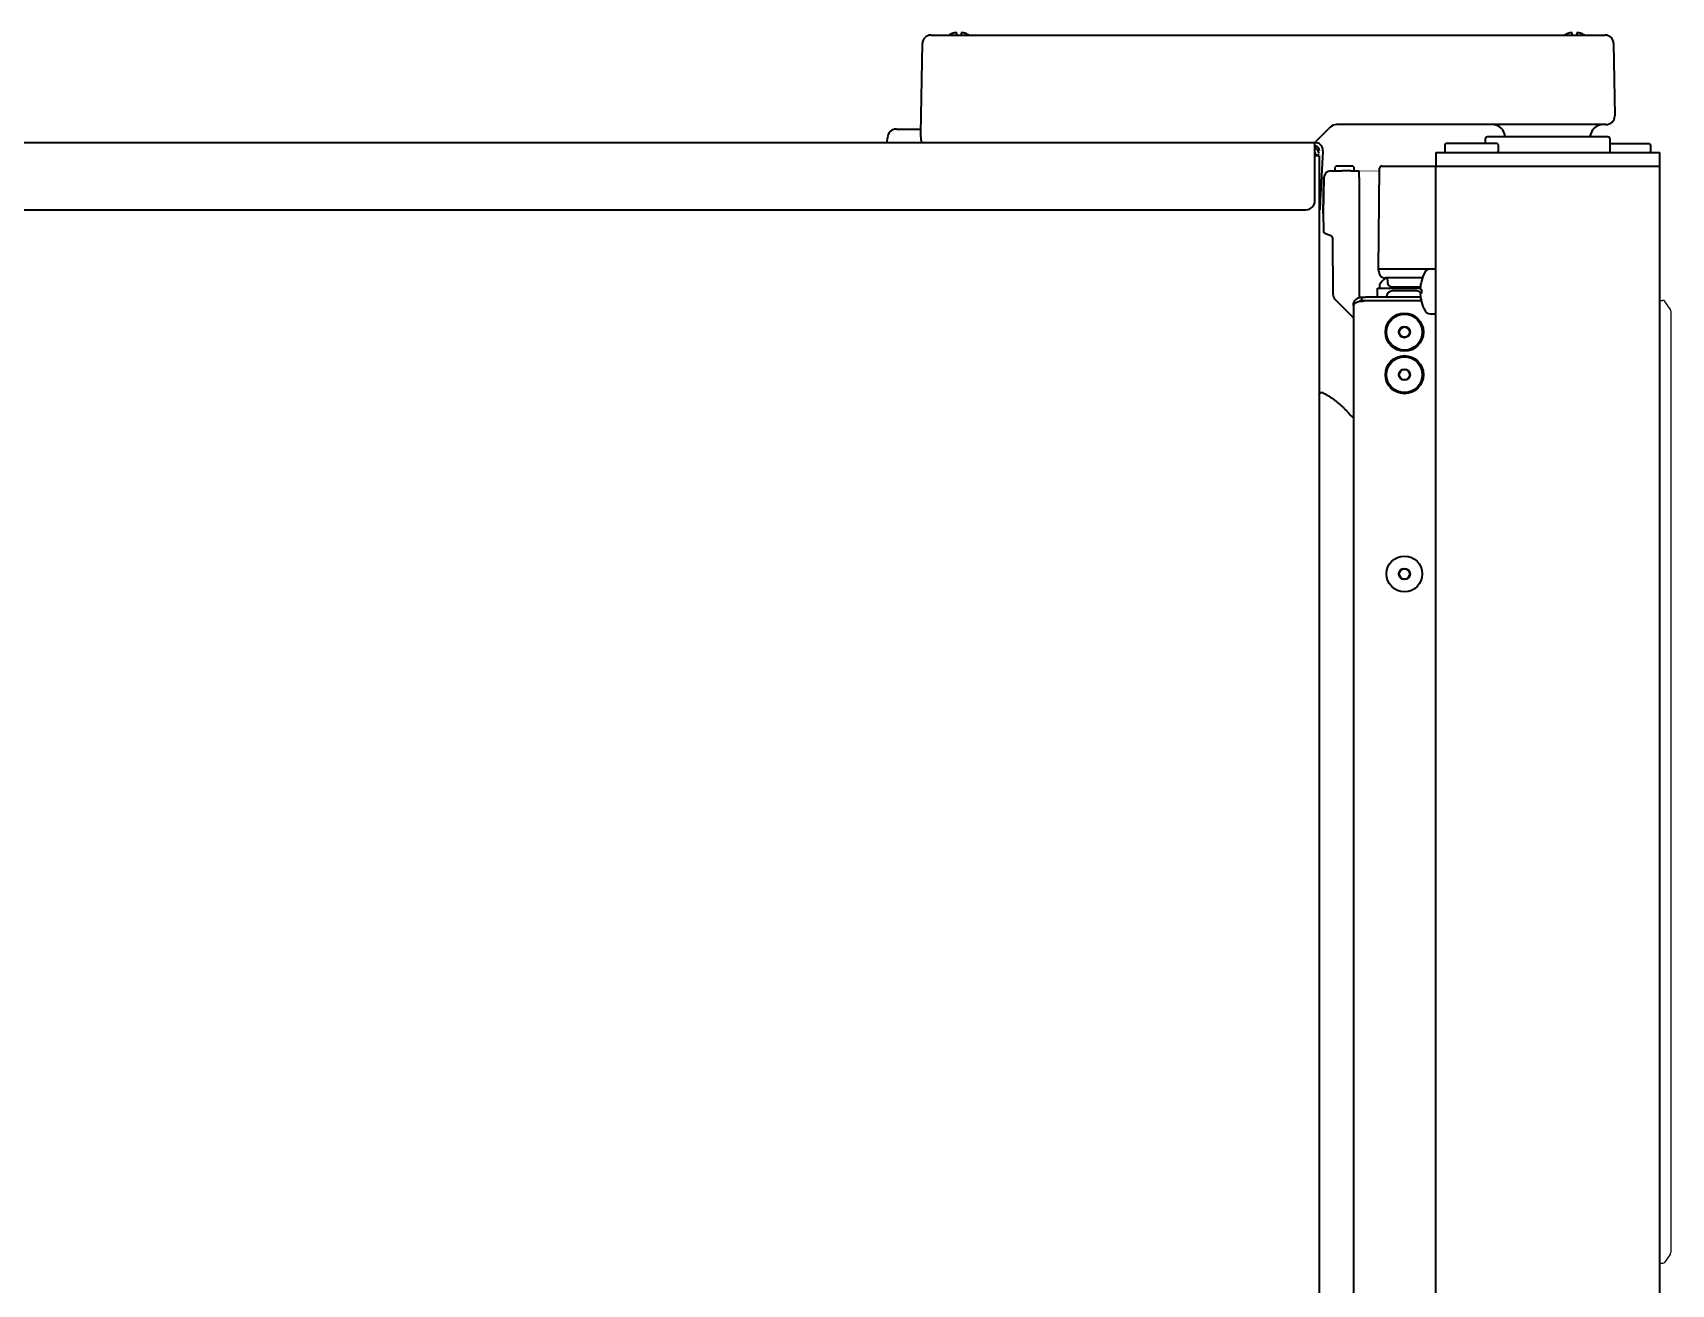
# Model space of a CAD drawing. Extents: x 6769 to 10051, y -94 to 2900.
# Drawn here: x 9629.2 to 9995.2, y 1641.4 to 1920.8 of the extents above; entities that cross this region are included whole.
import ezdxf

# ---------------------------------------------------------------- set-up
doc = ezdxf.new("R2010")
doc.units = 0
doc.header["$LTSCALE"] = 5
doc.layers.get('0').update_dxf_attribs({"linetype": 'CONTINUOUS', "lineweight": 0})
doc.layers.add('1', color=7, linetype='CONTINUOUS', true_color=0xffffff)
doc.layers.add('GEOM', color=7, linetype='CONTINUOUS')

msp = doc.modelspace()

# ---------------------------------------------------------------- linework, layer by layer
msp.add_line((9925.44, 1889.97), (9930.01, 1889.93))
at = {"layer": '1', "color": 7, "linetype": 'Continuous', "lineweight": 35}
for p, q in [((9827.56, 1898.33), (9827.92, 1918.46)), ((9829.82, 1920.33), (9834.91, 1920.33)), ((9834.91, 1920.33), (9914.75, 1920.33)), ((9914.75, 1920.33), (9918.75, 1920.33)), ((9918.75, 1920.33), (9975.28, 1920.33)), ((9975.28, 1920.33), (9980.38, 1920.33)), ((9982.28, 1918.46), (9982.56, 1902.33)), ((9918.98, 1899.74), (9915.71, 1896.47)), ((9975.57, 1900.33), (9920.39, 1900.33)), ((9980.56, 1900.33), (9975.57, 1900.33)), ((9982.56, 1902.33), (9982.56, 1902.26)), ((9321.66, 1896.33), (9915.57, 1896.33)), ((9820.06, 1896.33), (9820.1, 1897.4)), ((9822.1, 1899.33), (9827.1, 1899.33)), ((9827.1, 1899.33), (9827.58, 1899.33)), ((9827.62, 1896.81), (9827.56, 1898.33)), ((9915.57, 1894.43), (9915.57, 1896.33)), ((9944.81, 1896.08), (9944.56, 1895.83)), ((9944.56, 1895.83), (9944.56, 1894.33)), ((9950.56, 1896.08), (9944.81, 1896.08)), ((9956.31, 1896.08), (9950.56, 1896.08)), ((9953.62, 1897.09), (9953.6, 1896.08)), ((9967.56, 1897.58), (9954.12, 1897.58)), ((9956.56, 1895.83), (9956.31, 1896.08)), ((9956.56, 1894.33), (9956.56, 1895.83)), ((9981.01, 1897.58), (9967.56, 1897.58)), ((9981.56, 1894.08), (9981.51, 1897.09)), ((9981.53, 1896.08), (9990.31, 1896.08)), ((9990.31, 1896.08), (9990.56, 1895.83)), ((9990.56, 1895.83), (9990.56, 1894.33)), ((9915.57, 1883.32), (9915.57, 1894.43)), ((9915.57, 1893.53), (9916.52, 1893.53)), ((9916.51, 1893.33), (9915.57, 1893.33)), ((9915.76, 1893.55), (9916.52, 1893.55)), ((9916.56, 1893.33), (9916.56, 1277.43)), ((9917.36, 1894.43), (9916.78, 1883.32)), ((9942.56, 1894.08), (9944.56, 1894.08)), ((9942.56, 1894.08), (9942.56, 1891.08)), ((9944.56, 1894.33), (9944.81, 1894.08)), ((9944.56, 1894.08), (9990.56, 1894.08)), ((9956.31, 1894.08), (9956.56, 1894.33)), ((9990.56, 1894.33), (9990.31, 1894.08)), ((9990.56, 1894.08), (9992.56, 1894.08)), ((9992.56, 1894.08), (9992.56, 1891.08)), ((9917.58, 1888.5), (9917.44, 1880.47)), ((9917.44, 1880.47), (9917.58, 1888.5)), ((9919.08, 1889.97), (9921.58, 1889.97)), ((9920.01, 1890.58), (9920.01, 1889.97)), ((9922.01, 1891.08), (9920.51, 1891.08)), ((9923.58, 1889.97), (9921.58, 1889.97)), ((9923.37, 1891.08), (9922.01, 1891.08)), ((9923.87, 1891.08), (9923.37, 1891.08)), ((9923.58, 1889.97), (9925.44, 1889.97)), ((9924.37, 1889.97), (9924.37, 1890.58)), ((9925.44, 1888.5), (9925.44, 1889.97)), ((9925.44, 1888.5), (9925.44, 1880.47)), ((9929.81, 1868.08), (9930.01, 1890.58)), ((9930.51, 1891.08), (9936.32, 1891.08)), ((9936.32, 1891.08), (9942.56, 1891.08)), ((9942.56, 1891.08), (9944.36, 1891.08)), ((9942.56, 1333.58), (9942.56, 1891.08)), ((9944.36, 1891.08), (9990.76, 1891.08)), ((9990.76, 1891.08), (9992.56, 1891.08)), ((9992.56, 1891.08), (9992.56, 1333.58)), ((9323.66, 1881.33), (9913.57, 1881.33)), ((9916.68, 1881.33), (9916.56, 1881.33)), ((9916.78, 1883.32), (9916.68, 1881.33)), ((9917.44, 1880.47), (9917.47, 1876.53)), ((9917.44, 1880.47), (9917.47, 1876.53)), ((9925.44, 1880.47), (9925.44, 1861.7)), ((9917.8, 1876.07), (9917.8, 1876.07)), ((9917.8, 1876.07), (9919.15, 1875.57)), ((9919.48, 1875.11), (9919.59, 1862.42)), ((9936.02, 1868.08), (9929.81, 1868.08)), ((9929.82, 1867.56), (9929.81, 1868.08)), ((9942.56, 1868.08), (9936.02, 1868.08)), ((9929.57, 1863.78), (9931.57, 1863.78)), ((9929.57, 1861.78), (9929.57, 1863.78)), ((9929.97, 1864.38), (9929.97, 1864.18)), ((9929.97, 1863.78), (9937.97, 1863.78)), ((9936.36, 1866.08), (9931.32, 1866.08)), ((9931.81, 1865.58), (9931.81, 1865.08)), ((9932.81, 1864.08), (9939.14, 1864.08)), ((9935.57, 1863.18), (9932.87, 1863.18)), ((9938.27, 1863.18), (9935.57, 1863.18)), ((9939.57, 1866.08), (9936.36, 1866.08)), ((9937.97, 1863.78), (9939.11, 1863.78)), ((9939.36, 1865.38), (9939.37, 1865.38)), ((9920.03, 1861.37), (9924, 1857.41)), ((9924.16, 1859.73), (9924.16, 1380.06)), ((9924.17, 1859.89), (9924.17, 1859.79)), ((9925.86, 1860.85), (9925.84, 1860.85)), ((9925.96, 1861.78), (9926.87, 1861.78)), ((9925.96, 1861.78), (9925.96, 1860.98)), ((9939.32, 1860.98), (9926.6, 1860.98)), ((9939.17, 1861.78), (9926.87, 1861.78)), ((9939.36, 1860.78), (9939.37, 1860.78)), ((9941.27, 1858.08), (9942.31, 1858.08)), ((9995.06, 1798.92), (9995.16, 1798.92))]:
    msp.add_line(p, q, dxfattribs=at)
for centre, radius in [((9935.57, 1853.98), 4.25), ((9935.57, 1853.98), 4), ((9935.57, 1853.98), 1.25), ((9935.57, 1853.98), 1.15), ((9935.57, 1844.48), 4.25), ((9935.57, 1844.48), 4), ((9935.57, 1844.48), 1.25), ((9935.57, 1844.48), 1.15), ((9935.57, 1799.98), 4), ((9935.57, 1799.98), 1.25), ((9935.57, 1799.98), 1.15)]:
    msp.add_circle(centre, radius, dxfattribs=at)
for centre, radius, start, end in [((9829.82, 1918.43), 1.9, 90, 179), ((9980.38, 1918.43), 1.9, 1, 90), ((9920.39, 1898.33), 2, 90, 135), ((9955.12, 1897.33), 3, 4.8059, 90), ((9980.01, 1897.33), 3, 90, 175.1941), ((9980.56, 1902.33), 2, 270, 358), ((9822.1, 1897.33), 2, 90, 178), ((9828.12, 1896.83), 0.5, 182, 270), ((9915.36, 1896.83), 0.5, 270, 315), ((9915.57, 1894.53), 1.8, 357, 90), ((9954.12, 1897.08), 0.5, 90, 179), ((9981.01, 1897.08), 0.5, 1, 90), ((9915.57, 1894.53), 1, 357, 90), ((9914.76, 1893.53), 1.8, 10.6675, 63.5232), ((9914.76, 1893.53), 1, 1.146, 36.635), ((9914.76, 1893.53), 1, 0, 1.146), ((9919.08, 1888.47), 1.5, 90, 179), ((9920.51, 1890.58), 0.5, 90, 179.5), ((9923.87, 1890.58), 0.5, 0.5, 90), ((9930.51, 1890.58), 0.5, 90, 179.5), ((9917.97, 1876.53), 0.5, 180.5, 250), ((9918.98, 1875.1), 0.5, 0.5, 70), ((9931.32, 1867.58), 1.5, 180.5, 270), ((9948.15, 1863.08), 9.08, 151.3979, 165.3324), ((9941.27, 1866.83), 1.25, 90, 151.3979), ((9942.31, 1867.83), 0.25, 0, 90), ((9930.37, 1864.38), 0.4, 149.6988, 180), ((9930.37, 1864.18), 0.4, 180, 270), ((9934.17, 1862.16), 4.8, 125.3735, 149.6988), ((9931.31, 1865.58), 0.5, 0, 89.8734), ((9932.87, 1861.88), 1.3, 90, 174.7841), ((9932.81, 1865.08), 1, 180, 270), ((9937.57, 1864.18), 0.4, 270, 345.5216), ((9938.27, 1861.88), 1.3, 36.557, 90), ((9948.15, 1863.08), 8.79, 177.391, 182.609), ((9921.09, 1862.43), 1.5, 180.5, 225), ((9931.78, 1861.98), 0.2, 174.7841, 270), ((9948.15, 1863.08), 9.08, 194.6676, 208.6021), ((9925.06, 1858.47), 1.5, 225, 233.4853), ((9941.27, 1859.33), 1.25, 208.6021, 270), ((9942.31, 1858.33), 0.25, 270, 0)]:
    msp.add_arc(centre, radius, start, end, dxfattribs=at)
for centre, major_axis, ratio, start_param, end_param in [((9913.57, 1883.32), (2, 0), 0.99863, 4.712389, 6.283185), ((9948.15, 1863.16), (-9.06, 0), 0.993151, 6.033606, 6.225112), ((9948.15, 1863.74), (-9.06, 0), 0.116841, 0.058074, 0.249579), ((9948.15, 1862.42), (9.06, 0), 0.116841, 2.892014, 3.083519), ((9948.15, 1863), (9.06, 0), 0.993151, 3.199666, 3.391172)]:
    msp.add_ellipse(centre, major_axis=major_axis, ratio=ratio, start_param=start_param, end_param=end_param, dxfattribs=at)
for points, knots in [([(9835.06, 1920.82), (9835.01, 1920.81), (9834.9, 1920.78), (9834.74, 1920.73), (9834.58, 1920.67), (9834.43, 1920.61), (9834.27, 1920.54), (9834.12, 1920.47), (9833.98, 1920.4), (9833.89, 1920.34), (9833.86, 1920.33)], [0, 0, 0, 0, 0.125, 0.25, 0.375, 0.5, 0.625, 0.75, 0.875, 0.938945, 0.938945, 0.938945, 0.938945]), ([(9835.56, 1920.33), (9835.56, 1920.43), (9835.56, 1920.52), (9835.56, 1920.64), (9835.56, 1920.68), (9835.56, 1920.76), (9835.56, 1920.79), (9835.56, 1920.82)], [0.0751616, 0.0751616, 0.0751616, 0.0751616, 0.5, 0.5, 0.75, 0.75, 1, 1, 1, 1]), ([(9836.56, 1920.82), (9836.56, 1920.81), (9836.56, 1920.78), (9836.56, 1920.73), (9836.56, 1920.67), (9836.56, 1920.61), (9836.56, 1920.54), (9836.56, 1920.47), (9836.56, 1920.4), (9836.56, 1920.34), (9836.56, 1920.33)], [0, 0, 0, 0, 0.125, 0.25, 0.375, 0.5, 0.625, 0.75, 0.875, 0.938945, 0.938945, 0.938945, 0.938945]), ([(9838.27, 1920.33), (9838.1, 1920.43), (9837.92, 1920.52), (9837.63, 1920.64), (9837.52, 1920.68), (9837.29, 1920.76), (9837.18, 1920.79), (9837.06, 1920.82)], [0.0751616, 0.0751616, 0.0751616, 0.0751616, 0.5, 0.5, 0.75, 0.75, 1, 1, 1, 1]), ([(9972.56, 1920.82), (9972.51, 1920.81), (9972.4, 1920.78), (9972.24, 1920.73), (9972.08, 1920.67), (9971.93, 1920.61), (9971.77, 1920.54), (9971.62, 1920.47), (9971.48, 1920.4), (9971.39, 1920.35), (9971.37, 1920.33)], [0, 0, 0, 0, 0.134116, 0.268232, 0.402347, 0.536463, 0.670579, 0.804695, 0.938811, 1, 1, 1, 1]), ([(9973.06, 1920.33), (9973.06, 1920.43), (9973.06, 1920.52), (9973.06, 1920.64), (9973.06, 1920.68), (9973.06, 1920.76), (9973.06, 1920.79), (9973.06, 1920.82)], [0.0751616, 0.0751616, 0.0751616, 0.0751616, 0.5, 0.5, 0.75, 0.75, 1, 1, 1, 1]), ([(9974.06, 1920.82), (9974.06, 1920.81), (9974.06, 1920.78), (9974.06, 1920.73), (9974.06, 1920.67), (9974.06, 1920.61), (9974.06, 1920.54), (9974.06, 1920.47), (9974.06, 1920.4), (9974.06, 1920.34), (9974.06, 1920.33)], [0, 0, 0, 0, 0.125, 0.25, 0.375, 0.5, 0.625, 0.75, 0.875, 0.938945, 0.938945, 0.938945, 0.938945]), ([(9975.77, 1920.33), (9975.6, 1920.43), (9975.42, 1920.52), (9975.13, 1920.64), (9975.02, 1920.68), (9974.79, 1920.76), (9974.68, 1920.79), (9974.56, 1920.82)], [0.0751616, 0.0751616, 0.0751616, 0.0751616, 0.5, 0.5, 0.75, 0.75, 1, 1, 1, 1]), ([(9917.47, 1876.53), (9917.47, 1876.48), (9917.48, 1876.43), (9917.51, 1876.33), (9917.53, 1876.29), (9917.59, 1876.21), (9917.63, 1876.17), (9917.71, 1876.11), (9917.75, 1876.08), (9917.8, 1876.07)], [0, 0, 0, 0, 0.25, 0.25, 0.5, 0.5, 0.75, 0.75, 1, 1, 1, 1]), ([(9925.96, 1860.87), (9925.93, 1860.87), (9925.9, 1860.86), (9925.84, 1860.85), (9925.81, 1860.85), (9925.72, 1860.83), (9925.6, 1860.81), (9925.49, 1860.78), (9925.4, 1860.76), (9925.37, 1860.75), (9925.32, 1860.73), (9925.29, 1860.73), (9925.15, 1860.69), (9925.05, 1860.65), (9924.91, 1860.6), (9924.84, 1860.57), (9924.77, 1860.53), (9924.73, 1860.51), (9924.71, 1860.5), (9924.61, 1860.45), (9924.53, 1860.4), (9924.44, 1860.32), (9924.4, 1860.29), (9924.36, 1860.25), (9924.34, 1860.22), (9924.32, 1860.2), (9924.27, 1860.13), (9924.24, 1860.07), (9924.19, 1859.94), (9924.17, 1859.88), (9924.17, 1859.81)], [0, 0, 0, 0, 0.03125, 0.03125, 0.0625, 0.0625, 0.125, 0.1875, 0.1875, 0.21875, 0.21875, 0.25, 0.25, 0.375, 0.375, 0.4375, 0.46875, 0.46875, 0.5, 0.5, 0.625, 0.625, 0.6875, 0.71875, 0.71875, 0.75, 0.75, 0.875, 0.875, 1, 1, 1, 1]), ([(9925.96, 1860.98), (9925.94, 1860.98), (9925.9, 1860.98), (9925.83, 1860.97), (9925.76, 1860.96), (9925.69, 1860.94), (9925.63, 1860.92), (9925.56, 1860.89), (9925.5, 1860.86), (9925.46, 1860.84), (9925.44, 1860.83), (9925.44, 1860.83)], [0, 0, 0, 0, 0.123836, 0.247673, 0.371509, 0.495346, 0.619182, 0.743019, 0.866855, 0.990692, 1, 1, 1, 1]), ([(9925.96, 1860.87), (9926.06, 1860.89), (9926.16, 1860.91), (9926.37, 1860.94), (9926.48, 1860.96), (9926.6, 1860.98)], [0, 0, 0, 0, 0.462959, 0.462959, 1, 1, 1, 1]), ([(9926.32, 1860.98), (9926.25, 1860.96), (9926.19, 1860.94), (9926.07, 1860.91), (9926.02, 1860.89), (9925.96, 1860.87)], [0, 0, 0, 0, 0.537041, 0.537041, 1, 1, 1, 1])]:
    msp.add_open_spline(points, degree=3, knots=knots, dxfattribs=at)
for points in [[(9835.56, 1920.82), (9835.54, 1920.82), (9835.49, 1920.83), (9835.42, 1920.84), (9835.35, 1920.84), (9835.28, 1920.84), (9835.21, 1920.84), (9835.14, 1920.83), (9835.09, 1920.82), (9835.06, 1920.82)], [(9837.06, 1920.82), (9837.04, 1920.83), (9836.99, 1920.83), (9836.91, 1920.84), (9836.84, 1920.84), (9836.77, 1920.84), (9836.7, 1920.84), (9836.63, 1920.83), (9836.59, 1920.82), (9836.56, 1920.82)], [(9973.06, 1920.82), (9973.04, 1920.82), (9972.99, 1920.83), (9972.92, 1920.84), (9972.85, 1920.84), (9972.78, 1920.84), (9972.71, 1920.84), (9972.64, 1920.83), (9972.59, 1920.82), (9972.56, 1920.82)], [(9974.56, 1920.82), (9974.54, 1920.83), (9974.49, 1920.83), (9974.41, 1920.84), (9974.34, 1920.84), (9974.27, 1920.84), (9974.2, 1920.84), (9974.13, 1920.83), (9974.09, 1920.82), (9974.06, 1920.82)], [(9924.17, 1859.89), (9924.16, 1859.95), (9924.16, 1860.02), (9924.17, 1860.09)], [(9924.17, 1859.81), (9924.17, 1859.78), (9924.16, 1859.75), (9924.16, 1859.73)], [(9924.17, 1860.09), (9924.17, 1860.13), (9924.18, 1860.2), (9924.2, 1860.32), (9924.22, 1860.43), (9924.25, 1860.54), (9924.29, 1860.65), (9924.34, 1860.75), (9924.39, 1860.85), (9924.45, 1860.95), (9924.51, 1861.04), (9924.58, 1861.13), (9924.66, 1861.22), (9924.74, 1861.3), (9924.82, 1861.37), (9924.91, 1861.44), (9925.01, 1861.5), (9925.1, 1861.56), (9925.2, 1861.61), (9925.31, 1861.65), (9925.41, 1861.69), (9925.52, 1861.72), (9925.63, 1861.75), (9925.74, 1861.76), (9925.85, 1861.78), (9925.93, 1861.78), (9925.96, 1861.78)], [(9926.6, 1860.98), (9926.5, 1860.98), (9926.41, 1860.98), (9926.32, 1860.98)]]:
    msp.add_open_spline(points, degree=3, dxfattribs=at)
msp.add_rational_spline([(9916.56, 1840.01), (9916.56, 1840.13), (9916.59, 1840.24), (9916.65, 1840.34), (9916.84, 1840.5), (9916.99, 1840.57), (9917.16, 1840.55), (9918.98, 1839.64), (9920.54, 1838.56), (9921.93, 1837.28), (9923.13, 1835.83)], [0.53832553243, 0.536126322311, 0.534828077337, 0.54070139398, 0.54070139398, 0.529985887725, 0.54070139398, 0.534816719201, 0.532855160942, 0.534816719201, 0.54070139398], degree=4, knots=[0, 0, 0, 0, 0, 0.049198, 0.049198, 0.049198, 0.11565, 0.11565, 0.11565, 1, 1, 1, 1, 1], dxfattribs=at)
msp.add_rational_spline([(9923.13, 1835.83), (9923.36, 1835.58), (9923.61, 1835.34), (9923.88, 1835.13), (9924.16, 1834.93)], [0.54070139398, 0.531593547135, 0.523760925952, 0.517203530431, 0.511921360573], degree=4, dxfattribs=at)
at = {"layer": 'GEOM', "color": 7, "linetype": 'Continuous'}
for p, q in [((9992.56, 1646.08), (9992.56, 1861.08)), ((9992.56, 1861.08), (9993.3, 1861.08)), ((9994.98, 1859), (9993.71, 1860.86)), ((9995.06, 1858.72), (9995.06, 1648.43)), ((9994.98, 1648.15), (9993.71, 1646.3)), ((9992.56, 1646.08), (9993.3, 1646.08))]:
    msp.add_line(p, q, dxfattribs=at)
for centre, start, end in [((9993.3, 1860.58), 34.2869, 90), ((9994.56, 1858.72), 0, 34.2869), ((9994.56, 1648.43), 325.7131, 0), ((9993.3, 1646.58), 270, 325.7131)]:
    msp.add_arc(centre, 0.5, start, end, dxfattribs=at)

doc.saveas('drawing.dxf')
